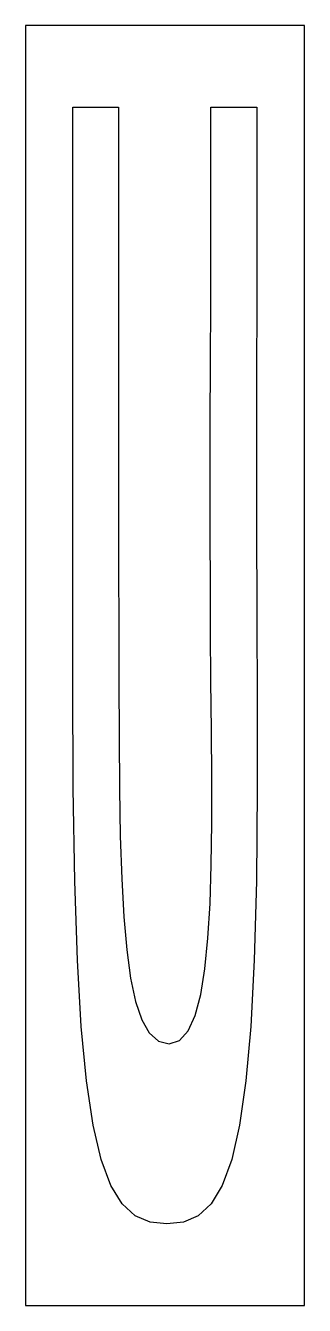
# Model space of a CAD drawing. Extents: x 0 to 24, y 0 to 110.
import ezdxf

# ---------------------------------------------------------------- set-up
doc = ezdxf.new("R2010")
doc.units = 0
doc.layers.add('CUT', color=7, linetype='Continuous')
doc.layers.add('OUTSIDE', color=1, linetype='Continuous')

msp = doc.modelspace()

# ---------------------------------------------------------------- linework, layer by layer
at = {"layer": 'CUT'}
msp.add_lwpolyline([(7.9926, 85.1056), (7.9926, 83.2432), (7.9926, 80.92), (7.9926, 78.1456), (8.0025, 74.9584), (8.0025, 71.3776), (8.0025, 67.432), (8.0124, 63.1504), (8.0223, 58.5616), (8.0223, 53.6752), (8.0422, 48.8368), (8.0818, 44.392), (8.1513, 40.3312), (8.2802, 36.664), (8.4588, 33.4), (8.7068, 30.5584), (9.044, 28.12), (9.4706, 26.1136), (10.0062, 24.5488), (10.651, 23.416), (11.4346, 22.7248), (12.3472, 22.4944), (13.2498, 22.7728), (14.0037, 23.5984), (14.6088, 24.9136), (15.0849, 26.7088), (15.442, 28.936), (15.6999, 31.5568), (15.8785, 34.5424), (15.9777, 37.8544), (16.0273, 41.4544), (16.0273, 45.3136), (15.9975, 49.4032), (15.9578, 53.6752), (15.9281, 57.8608), (15.9082, 62.008), (15.8983, 66.0592), (15.8884, 69.928), (15.8884, 73.5856), (15.8983, 76.9456), (15.9082, 79.96), (15.9281, 82.5616), (15.938, 84.6928), (15.9479, 103), (15.9578, 103), (19.9058, 103), (19.8958, 84.3184), (19.8859, 82.024), (19.876, 79.2688), (19.876, 76.1296), (19.876, 72.6928), (19.876, 69.0256), (19.8859, 65.2048), (19.8958, 61.3264), (19.9157, 57.4576), (19.9355, 53.6752), (19.9454, 44.44), (19.8661, 36.472), (19.6776, 29.6848), (19.38, 23.9824), (18.9634, 19.288), (18.4179, 15.496), (17.7433, 12.5296), (16.9299, 10.3024), (15.9777, 8.728), (14.8568, 7.7104), (13.5871, 7.1632), (12.1488, 7), (10.7105, 7.1632), (9.4309, 7.7104), (8.31, 8.728), (7.3379, 10.3024), (6.5046, 12.5296), (5.8103, 15.496), (5.2449, 19.288), (4.7985, 23.9824), (4.4613, 29.6848), (4.2331, 36.472), (4.0942, 44.44), (4.0546, 53.6752), (4.0546, 103), (8.0025, 103)], close=True, dxfattribs=at)
at = {"layer": 'OUTSIDE'}
msp.add_lwpolyline([(0, 0), (24, 0), (24, 110), (0, 110)], close=True, dxfattribs=at)

doc.saveas('drawing.dxf')
